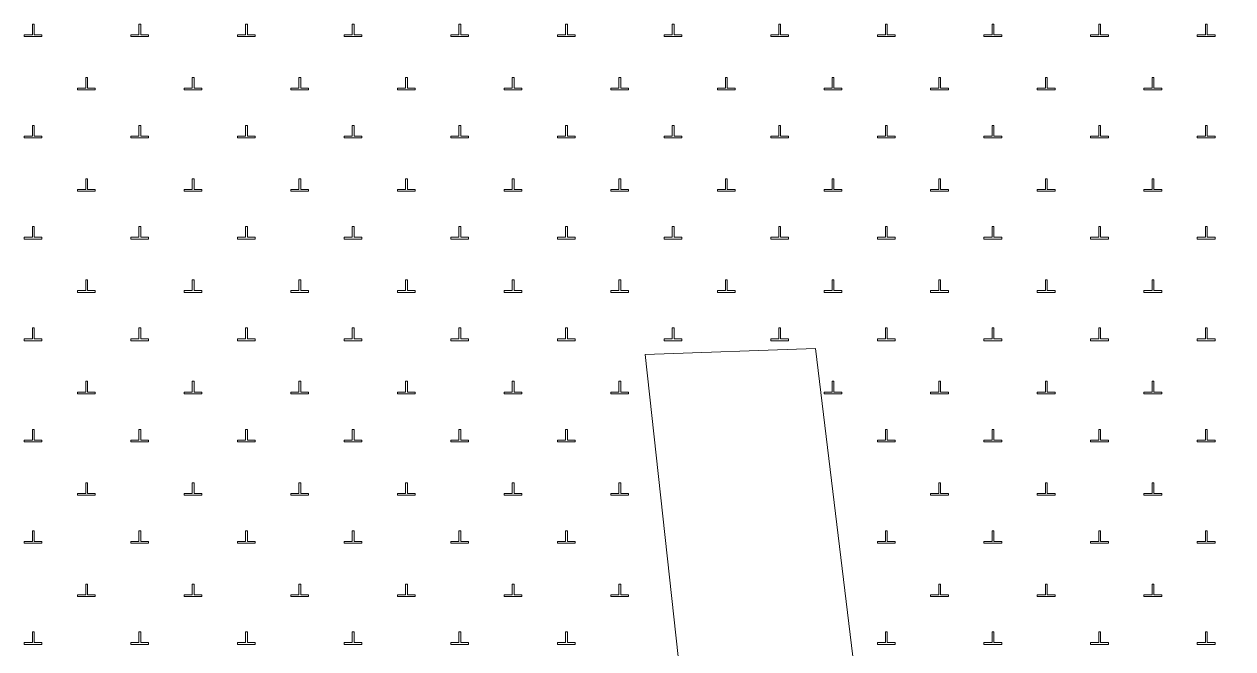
# Model space of a CAD drawing. Header units: metres. Extents: x 551390 to 552118, y 1837759 to 1838646.
# Drawn here: x 551885.41 to 551919.41, y 1838434.8 to 1838452.39 of the extents above; entities that cross this region are included whole.
import ezdxf

# ---------------------------------------------------------------- set-up
doc = ezdxf.new("R2010")
doc.units = ezdxf.units.M
doc.header["$LTSCALE"] = 0.8
doc.layers.add('19', color=7, linetype='Continuous', lineweight=13)
doc.layers.add('23', color=7, linetype='Continuous', lineweight=13)

msp = doc.modelspace()

# ---------------------------------------------------------------- linework, layer by layer
at = {"layer": '19'}
for points in [[(551885.41, 1838452.04), (551885.91, 1838452.04), (551885.91, 1838452.09), (551885.69, 1838452.09), (551885.69, 1838452.39), (551885.64, 1838452.39), (551885.64, 1838452.09), (551885.41, 1838452.09)], [(551888.41, 1838452.04), (551888.91, 1838452.04), (551888.91, 1838452.09), (551888.69, 1838452.09), (551888.69, 1838452.39), (551888.64, 1838452.39), (551888.64, 1838452.09), (551888.41, 1838452.09)], [(551891.41, 1838452.04), (551891.91, 1838452.04), (551891.91, 1838452.09), (551891.69, 1838452.09), (551891.69, 1838452.39), (551891.64, 1838452.39), (551891.64, 1838452.09), (551891.41, 1838452.09)], [(551894.41, 1838452.04), (551894.91, 1838452.04), (551894.91, 1838452.09), (551894.69, 1838452.09), (551894.69, 1838452.39), (551894.64, 1838452.39), (551894.64, 1838452.09), (551894.41, 1838452.09)], [(551897.41, 1838452.04), (551897.91, 1838452.04), (551897.91, 1838452.09), (551897.69, 1838452.09), (551897.69, 1838452.39), (551897.64, 1838452.39), (551897.64, 1838452.09), (551897.41, 1838452.09)], [(551900.41, 1838452.04), (551900.91, 1838452.04), (551900.91, 1838452.09), (551900.69, 1838452.09), (551900.69, 1838452.39), (551900.64, 1838452.39), (551900.64, 1838452.09), (551900.41, 1838452.09)], [(551903.41, 1838452.04), (551903.91, 1838452.04), (551903.91, 1838452.09), (551903.69, 1838452.09), (551903.69, 1838452.39), (551903.64, 1838452.39), (551903.64, 1838452.09), (551903.41, 1838452.09)], [(551906.41, 1838452.04), (551906.91, 1838452.04), (551906.91, 1838452.09), (551906.69, 1838452.09), (551906.69, 1838452.39), (551906.64, 1838452.39), (551906.64, 1838452.09), (551906.41, 1838452.09)], [(551909.41, 1838452.04), (551909.91, 1838452.04), (551909.91, 1838452.09), (551909.69, 1838452.09), (551909.69, 1838452.39), (551909.64, 1838452.39), (551909.64, 1838452.09), (551909.41, 1838452.09)], [(551912.41, 1838452.04), (551912.91, 1838452.04), (551912.91, 1838452.09), (551912.69, 1838452.09), (551912.69, 1838452.39), (551912.64, 1838452.39), (551912.64, 1838452.09), (551912.41, 1838452.09)], [(551915.41, 1838452.04), (551915.91, 1838452.04), (551915.91, 1838452.09), (551915.69, 1838452.09), (551915.69, 1838452.39), (551915.64, 1838452.39), (551915.64, 1838452.09), (551915.41, 1838452.09)], [(551918.41, 1838452.04), (551918.91, 1838452.04), (551918.91, 1838452.09), (551918.69, 1838452.09), (551918.69, 1838452.39), (551918.64, 1838452.39), (551918.64, 1838452.09), (551918.41, 1838452.09)], [(551886.91, 1838450.54), (551887.41, 1838450.54), (551887.41, 1838450.59), (551887.19, 1838450.59), (551887.19, 1838450.89), (551887.14, 1838450.89), (551887.14, 1838450.59), (551886.91, 1838450.59)], [(551889.91, 1838450.54), (551890.41, 1838450.54), (551890.41, 1838450.59), (551890.19, 1838450.59), (551890.19, 1838450.89), (551890.14, 1838450.89), (551890.14, 1838450.59), (551889.91, 1838450.59)], [(551892.91, 1838450.54), (551893.41, 1838450.54), (551893.41, 1838450.59), (551893.19, 1838450.59), (551893.19, 1838450.89), (551893.14, 1838450.89), (551893.14, 1838450.59), (551892.91, 1838450.59)], [(551895.91, 1838450.54), (551896.41, 1838450.54), (551896.41, 1838450.59), (551896.19, 1838450.59), (551896.19, 1838450.89), (551896.14, 1838450.89), (551896.14, 1838450.59), (551895.91, 1838450.59)], [(551898.91, 1838450.54), (551899.41, 1838450.54), (551899.41, 1838450.59), (551899.19, 1838450.59), (551899.19, 1838450.89), (551899.14, 1838450.89), (551899.14, 1838450.59), (551898.91, 1838450.59)], [(551901.91, 1838450.54), (551902.41, 1838450.54), (551902.41, 1838450.59), (551902.19, 1838450.59), (551902.19, 1838450.89), (551902.14, 1838450.89), (551902.14, 1838450.59), (551901.91, 1838450.59)], [(551904.91, 1838450.54), (551905.41, 1838450.54), (551905.41, 1838450.59), (551905.19, 1838450.59), (551905.19, 1838450.89), (551905.14, 1838450.89), (551905.14, 1838450.59), (551904.91, 1838450.59)], [(551907.91, 1838450.54), (551908.41, 1838450.54), (551908.41, 1838450.59), (551908.19, 1838450.59), (551908.19, 1838450.89), (551908.14, 1838450.89), (551908.14, 1838450.59), (551907.91, 1838450.59)], [(551910.91, 1838450.54), (551911.41, 1838450.54), (551911.41, 1838450.59), (551911.19, 1838450.59), (551911.19, 1838450.89), (551911.14, 1838450.89), (551911.14, 1838450.59), (551910.91, 1838450.59)], [(551913.91, 1838450.54), (551914.41, 1838450.54), (551914.41, 1838450.59), (551914.19, 1838450.59), (551914.19, 1838450.89), (551914.14, 1838450.89), (551914.14, 1838450.59), (551913.91, 1838450.59)], [(551916.91, 1838450.54), (551917.41, 1838450.54), (551917.41, 1838450.59), (551917.19, 1838450.59), (551917.19, 1838450.89), (551917.14, 1838450.89), (551917.14, 1838450.59), (551916.91, 1838450.59)], [(551885.41, 1838449.19), (551885.91, 1838449.19), (551885.91, 1838449.24), (551885.69, 1838449.24), (551885.69, 1838449.54), (551885.64, 1838449.54), (551885.64, 1838449.24), (551885.41, 1838449.24)], [(551888.41, 1838449.19), (551888.91, 1838449.19), (551888.91, 1838449.24), (551888.69, 1838449.24), (551888.69, 1838449.54), (551888.64, 1838449.54), (551888.64, 1838449.24), (551888.41, 1838449.24)], [(551891.41, 1838449.19), (551891.91, 1838449.19), (551891.91, 1838449.24), (551891.69, 1838449.24), (551891.69, 1838449.54), (551891.64, 1838449.54), (551891.64, 1838449.24), (551891.41, 1838449.24)], [(551894.41, 1838449.19), (551894.91, 1838449.19), (551894.91, 1838449.24), (551894.69, 1838449.24), (551894.69, 1838449.54), (551894.64, 1838449.54), (551894.64, 1838449.24), (551894.41, 1838449.24)], [(551897.41, 1838449.19), (551897.91, 1838449.19), (551897.91, 1838449.24), (551897.69, 1838449.24), (551897.69, 1838449.54), (551897.64, 1838449.54), (551897.64, 1838449.24), (551897.41, 1838449.24)], [(551900.41, 1838449.19), (551900.91, 1838449.19), (551900.91, 1838449.24), (551900.69, 1838449.24), (551900.69, 1838449.54), (551900.64, 1838449.54), (551900.64, 1838449.24), (551900.41, 1838449.24)], [(551903.41, 1838449.19), (551903.91, 1838449.19), (551903.91, 1838449.24), (551903.69, 1838449.24), (551903.69, 1838449.54), (551903.64, 1838449.54), (551903.64, 1838449.24), (551903.41, 1838449.24)], [(551906.41, 1838449.19), (551906.91, 1838449.19), (551906.91, 1838449.24), (551906.69, 1838449.24), (551906.69, 1838449.54), (551906.64, 1838449.54), (551906.64, 1838449.24), (551906.41, 1838449.24)], [(551909.41, 1838449.19), (551909.91, 1838449.19), (551909.91, 1838449.24), (551909.69, 1838449.24), (551909.69, 1838449.54), (551909.64, 1838449.54), (551909.64, 1838449.24), (551909.41, 1838449.24)], [(551912.41, 1838449.19), (551912.91, 1838449.19), (551912.91, 1838449.24), (551912.69, 1838449.24), (551912.69, 1838449.54), (551912.64, 1838449.54), (551912.64, 1838449.24), (551912.41, 1838449.24)], [(551915.41, 1838449.19), (551915.91, 1838449.19), (551915.91, 1838449.24), (551915.69, 1838449.24), (551915.69, 1838449.54), (551915.64, 1838449.54), (551915.64, 1838449.24), (551915.41, 1838449.24)], [(551918.41, 1838449.19), (551918.91, 1838449.19), (551918.91, 1838449.24), (551918.69, 1838449.24), (551918.69, 1838449.54), (551918.64, 1838449.54), (551918.64, 1838449.24), (551918.41, 1838449.24)], [(551886.91, 1838447.69), (551887.41, 1838447.69), (551887.41, 1838447.74), (551887.19, 1838447.74), (551887.19, 1838448.04), (551887.14, 1838448.04), (551887.14, 1838447.74), (551886.91, 1838447.74)], [(551889.91, 1838447.69), (551890.41, 1838447.69), (551890.41, 1838447.74), (551890.19, 1838447.74), (551890.19, 1838448.04), (551890.14, 1838448.04), (551890.14, 1838447.74), (551889.91, 1838447.74)], [(551892.91, 1838447.69), (551893.41, 1838447.69), (551893.41, 1838447.74), (551893.19, 1838447.74), (551893.19, 1838448.04), (551893.14, 1838448.04), (551893.14, 1838447.74), (551892.91, 1838447.74)], [(551895.91, 1838447.69), (551896.41, 1838447.69), (551896.41, 1838447.74), (551896.19, 1838447.74), (551896.19, 1838448.04), (551896.14, 1838448.04), (551896.14, 1838447.74), (551895.91, 1838447.74)], [(551898.91, 1838447.69), (551899.41, 1838447.69), (551899.41, 1838447.74), (551899.19, 1838447.74), (551899.19, 1838448.04), (551899.14, 1838448.04), (551899.14, 1838447.74), (551898.91, 1838447.74)], [(551901.91, 1838447.69), (551902.41, 1838447.69), (551902.41, 1838447.74), (551902.19, 1838447.74), (551902.19, 1838448.04), (551902.14, 1838448.04), (551902.14, 1838447.74), (551901.91, 1838447.74)], [(551904.91, 1838447.69), (551905.41, 1838447.69), (551905.41, 1838447.74), (551905.19, 1838447.74), (551905.19, 1838448.04), (551905.14, 1838448.04), (551905.14, 1838447.74), (551904.91, 1838447.74)], [(551907.91, 1838447.69), (551908.41, 1838447.69), (551908.41, 1838447.74), (551908.19, 1838447.74), (551908.19, 1838448.04), (551908.14, 1838448.04), (551908.14, 1838447.74), (551907.91, 1838447.74)], [(551910.91, 1838447.69), (551911.41, 1838447.69), (551911.41, 1838447.74), (551911.19, 1838447.74), (551911.19, 1838448.04), (551911.14, 1838448.04), (551911.14, 1838447.74), (551910.91, 1838447.74)], [(551913.91, 1838447.69), (551914.41, 1838447.69), (551914.41, 1838447.74), (551914.19, 1838447.74), (551914.19, 1838448.04), (551914.14, 1838448.04), (551914.14, 1838447.74), (551913.91, 1838447.74)], [(551916.91, 1838447.69), (551917.41, 1838447.69), (551917.41, 1838447.74), (551917.19, 1838447.74), (551917.19, 1838448.04), (551917.14, 1838448.04), (551917.14, 1838447.74), (551916.91, 1838447.74)], [(551885.41, 1838446.34), (551885.91, 1838446.34), (551885.91, 1838446.39), (551885.69, 1838446.39), (551885.69, 1838446.69), (551885.64, 1838446.69), (551885.64, 1838446.39), (551885.41, 1838446.39)], [(551888.41, 1838446.34), (551888.91, 1838446.34), (551888.91, 1838446.39), (551888.69, 1838446.39), (551888.69, 1838446.69), (551888.64, 1838446.69), (551888.64, 1838446.39), (551888.41, 1838446.39)], [(551891.41, 1838446.34), (551891.91, 1838446.34), (551891.91, 1838446.39), (551891.69, 1838446.39), (551891.69, 1838446.69), (551891.64, 1838446.69), (551891.64, 1838446.39), (551891.41, 1838446.39)], [(551894.41, 1838446.34), (551894.91, 1838446.34), (551894.91, 1838446.39), (551894.69, 1838446.39), (551894.69, 1838446.69), (551894.64, 1838446.69), (551894.64, 1838446.39), (551894.41, 1838446.39)], [(551897.41, 1838446.34), (551897.91, 1838446.34), (551897.91, 1838446.39), (551897.69, 1838446.39), (551897.69, 1838446.69), (551897.64, 1838446.69), (551897.64, 1838446.39), (551897.41, 1838446.39)], [(551900.41, 1838446.34), (551900.91, 1838446.34), (551900.91, 1838446.39), (551900.69, 1838446.39), (551900.69, 1838446.69), (551900.64, 1838446.69), (551900.64, 1838446.39), (551900.41, 1838446.39)], [(551903.41, 1838446.34), (551903.91, 1838446.34), (551903.91, 1838446.39), (551903.69, 1838446.39), (551903.69, 1838446.69), (551903.64, 1838446.69), (551903.64, 1838446.39), (551903.41, 1838446.39)], [(551906.41, 1838446.34), (551906.91, 1838446.34), (551906.91, 1838446.39), (551906.69, 1838446.39), (551906.69, 1838446.69), (551906.64, 1838446.69), (551906.64, 1838446.39), (551906.41, 1838446.39)], [(551909.41, 1838446.34), (551909.91, 1838446.34), (551909.91, 1838446.39), (551909.69, 1838446.39), (551909.69, 1838446.69), (551909.64, 1838446.69), (551909.64, 1838446.39), (551909.41, 1838446.39)], [(551912.41, 1838446.34), (551912.91, 1838446.34), (551912.91, 1838446.39), (551912.69, 1838446.39), (551912.69, 1838446.69), (551912.64, 1838446.69), (551912.64, 1838446.39), (551912.41, 1838446.39)], [(551915.41, 1838446.34), (551915.91, 1838446.34), (551915.91, 1838446.39), (551915.69, 1838446.39), (551915.69, 1838446.69), (551915.64, 1838446.69), (551915.64, 1838446.39), (551915.41, 1838446.39)], [(551918.41, 1838446.34), (551918.91, 1838446.34), (551918.91, 1838446.39), (551918.69, 1838446.39), (551918.69, 1838446.69), (551918.64, 1838446.69), (551918.64, 1838446.39), (551918.41, 1838446.39)], [(551886.91, 1838444.84), (551887.41, 1838444.84), (551887.41, 1838444.89), (551887.19, 1838444.89), (551887.19, 1838445.19), (551887.14, 1838445.19), (551887.14, 1838444.89), (551886.91, 1838444.89)], [(551889.91, 1838444.84), (551890.41, 1838444.84), (551890.41, 1838444.89), (551890.19, 1838444.89), (551890.19, 1838445.19), (551890.14, 1838445.19), (551890.14, 1838444.89), (551889.91, 1838444.89)], [(551892.91, 1838444.84), (551893.41, 1838444.84), (551893.41, 1838444.89), (551893.19, 1838444.89), (551893.19, 1838445.19), (551893.14, 1838445.19), (551893.14, 1838444.89), (551892.91, 1838444.89)], [(551895.91, 1838444.84), (551896.41, 1838444.84), (551896.41, 1838444.89), (551896.19, 1838444.89), (551896.19, 1838445.19), (551896.14, 1838445.19), (551896.14, 1838444.89), (551895.91, 1838444.89)], [(551898.91, 1838444.84), (551899.41, 1838444.84), (551899.41, 1838444.89), (551899.19, 1838444.89), (551899.19, 1838445.19), (551899.14, 1838445.19), (551899.14, 1838444.89), (551898.91, 1838444.89)], [(551901.91, 1838444.84), (551902.41, 1838444.84), (551902.41, 1838444.89), (551902.19, 1838444.89), (551902.19, 1838445.19), (551902.14, 1838445.19), (551902.14, 1838444.89), (551901.91, 1838444.89)], [(551904.91, 1838444.84), (551905.41, 1838444.84), (551905.41, 1838444.89), (551905.19, 1838444.89), (551905.19, 1838445.19), (551905.14, 1838445.19), (551905.14, 1838444.89), (551904.91, 1838444.89)], [(551907.91, 1838444.84), (551908.41, 1838444.84), (551908.41, 1838444.89), (551908.19, 1838444.89), (551908.19, 1838445.19), (551908.14, 1838445.19), (551908.14, 1838444.89), (551907.91, 1838444.89)], [(551910.91, 1838444.84), (551911.41, 1838444.84), (551911.41, 1838444.89), (551911.19, 1838444.89), (551911.19, 1838445.19), (551911.14, 1838445.19), (551911.14, 1838444.89), (551910.91, 1838444.89)], [(551913.91, 1838444.84), (551914.41, 1838444.84), (551914.41, 1838444.89), (551914.19, 1838444.89), (551914.19, 1838445.19), (551914.14, 1838445.19), (551914.14, 1838444.89), (551913.91, 1838444.89)], [(551916.91, 1838444.84), (551917.41, 1838444.84), (551917.41, 1838444.89), (551917.19, 1838444.89), (551917.19, 1838445.19), (551917.14, 1838445.19), (551917.14, 1838444.89), (551916.91, 1838444.89)], [(551885.41, 1838443.48), (551885.91, 1838443.48), (551885.91, 1838443.53), (551885.69, 1838443.53), (551885.69, 1838443.84), (551885.64, 1838443.84), (551885.64, 1838443.53), (551885.41, 1838443.53)], [(551888.41, 1838443.48), (551888.91, 1838443.48), (551888.91, 1838443.53), (551888.69, 1838443.53), (551888.69, 1838443.84), (551888.64, 1838443.84), (551888.64, 1838443.53), (551888.41, 1838443.53)], [(551891.41, 1838443.48), (551891.91, 1838443.48), (551891.91, 1838443.53), (551891.69, 1838443.53), (551891.69, 1838443.84), (551891.64, 1838443.84), (551891.64, 1838443.53), (551891.41, 1838443.53)], [(551894.41, 1838443.48), (551894.91, 1838443.48), (551894.91, 1838443.53), (551894.69, 1838443.53), (551894.69, 1838443.84), (551894.64, 1838443.84), (551894.64, 1838443.53), (551894.41, 1838443.53)], [(551897.41, 1838443.48), (551897.91, 1838443.48), (551897.91, 1838443.53), (551897.69, 1838443.53), (551897.69, 1838443.84), (551897.64, 1838443.84), (551897.64, 1838443.53), (551897.41, 1838443.53)], [(551900.41, 1838443.48), (551900.91, 1838443.48), (551900.91, 1838443.53), (551900.69, 1838443.53), (551900.69, 1838443.84), (551900.64, 1838443.84), (551900.64, 1838443.53), (551900.41, 1838443.53)], [(551903.41, 1838443.48), (551903.91, 1838443.48), (551903.91, 1838443.53), (551903.69, 1838443.53), (551903.69, 1838443.84), (551903.64, 1838443.84), (551903.64, 1838443.53), (551903.41, 1838443.53)], [(551906.41, 1838443.48), (551906.91, 1838443.48), (551906.91, 1838443.53), (551906.69, 1838443.53), (551906.69, 1838443.84), (551906.64, 1838443.84), (551906.64, 1838443.53), (551906.41, 1838443.53)], [(551909.41, 1838443.48), (551909.91, 1838443.48), (551909.91, 1838443.53), (551909.69, 1838443.53), (551909.69, 1838443.84), (551909.64, 1838443.84), (551909.64, 1838443.53), (551909.41, 1838443.53)], [(551912.41, 1838443.48), (551912.91, 1838443.48), (551912.91, 1838443.53), (551912.69, 1838443.53), (551912.69, 1838443.84), (551912.64, 1838443.84), (551912.64, 1838443.53), (551912.41, 1838443.53)], [(551915.41, 1838443.48), (551915.91, 1838443.48), (551915.91, 1838443.53), (551915.69, 1838443.53), (551915.69, 1838443.84), (551915.64, 1838443.84), (551915.64, 1838443.53), (551915.41, 1838443.53)], [(551918.41, 1838443.48), (551918.91, 1838443.48), (551918.91, 1838443.53), (551918.69, 1838443.53), (551918.69, 1838443.84), (551918.64, 1838443.84), (551918.64, 1838443.53), (551918.41, 1838443.53)], [(551886.91, 1838441.98), (551887.41, 1838441.98), (551887.41, 1838442.03), (551887.19, 1838442.03), (551887.19, 1838442.34), (551887.14, 1838442.34), (551887.14, 1838442.03), (551886.91, 1838442.03)], [(551889.91, 1838441.98), (551890.41, 1838441.98), (551890.41, 1838442.03), (551890.19, 1838442.03), (551890.19, 1838442.34), (551890.14, 1838442.34), (551890.14, 1838442.03), (551889.91, 1838442.03)], [(551892.91, 1838441.98), (551893.41, 1838441.98), (551893.41, 1838442.03), (551893.19, 1838442.03), (551893.19, 1838442.34), (551893.14, 1838442.34), (551893.14, 1838442.03), (551892.91, 1838442.03)], [(551895.91, 1838441.98), (551896.41, 1838441.98), (551896.41, 1838442.03), (551896.19, 1838442.03), (551896.19, 1838442.34), (551896.14, 1838442.34), (551896.14, 1838442.03), (551895.91, 1838442.03)], [(551898.91, 1838441.98), (551899.41, 1838441.98), (551899.41, 1838442.03), (551899.19, 1838442.03), (551899.19, 1838442.34), (551899.14, 1838442.34), (551899.14, 1838442.03), (551898.91, 1838442.03)], [(551901.91, 1838441.98), (551902.41, 1838441.98), (551902.41, 1838442.03), (551902.19, 1838442.03), (551902.19, 1838442.34), (551902.14, 1838442.34), (551902.14, 1838442.03), (551901.91, 1838442.03)], [(551907.91, 1838441.98), (551908.41, 1838441.98), (551908.41, 1838442.03), (551908.19, 1838442.03), (551908.19, 1838442.34), (551908.14, 1838442.34), (551908.14, 1838442.03), (551907.91, 1838442.03)], [(551910.91, 1838441.98), (551911.41, 1838441.98), (551911.41, 1838442.03), (551911.19, 1838442.03), (551911.19, 1838442.34), (551911.14, 1838442.34), (551911.14, 1838442.03), (551910.91, 1838442.03)], [(551913.91, 1838441.98), (551914.41, 1838441.98), (551914.41, 1838442.03), (551914.19, 1838442.03), (551914.19, 1838442.34), (551914.14, 1838442.34), (551914.14, 1838442.03), (551913.91, 1838442.03)], [(551916.91, 1838441.98), (551917.41, 1838441.98), (551917.41, 1838442.03), (551917.19, 1838442.03), (551917.19, 1838442.34), (551917.14, 1838442.34), (551917.14, 1838442.03), (551916.91, 1838442.03)], [(551885.41, 1838440.63), (551885.91, 1838440.63), (551885.91, 1838440.68), (551885.69, 1838440.68), (551885.69, 1838440.98), (551885.64, 1838440.98), (551885.64, 1838440.68), (551885.41, 1838440.68)], [(551888.41, 1838440.63), (551888.91, 1838440.63), (551888.91, 1838440.68), (551888.69, 1838440.68), (551888.69, 1838440.98), (551888.64, 1838440.98), (551888.64, 1838440.68), (551888.41, 1838440.68)], [(551891.41, 1838440.63), (551891.91, 1838440.63), (551891.91, 1838440.68), (551891.69, 1838440.68), (551891.69, 1838440.98), (551891.64, 1838440.98), (551891.64, 1838440.68), (551891.41, 1838440.68)], [(551894.41, 1838440.63), (551894.91, 1838440.63), (551894.91, 1838440.68), (551894.69, 1838440.68), (551894.69, 1838440.98), (551894.64, 1838440.98), (551894.64, 1838440.68), (551894.41, 1838440.68)], [(551897.41, 1838440.63), (551897.91, 1838440.63), (551897.91, 1838440.68), (551897.69, 1838440.68), (551897.69, 1838440.98), (551897.64, 1838440.98), (551897.64, 1838440.68), (551897.41, 1838440.68)], [(551900.41, 1838440.63), (551900.91, 1838440.63), (551900.91, 1838440.68), (551900.69, 1838440.68), (551900.69, 1838440.98), (551900.64, 1838440.98), (551900.64, 1838440.68), (551900.41, 1838440.68)], [(551909.41, 1838440.63), (551909.91, 1838440.63), (551909.91, 1838440.68), (551909.69, 1838440.68), (551909.69, 1838440.98), (551909.64, 1838440.98), (551909.64, 1838440.68), (551909.41, 1838440.68)], [(551912.41, 1838440.63), (551912.91, 1838440.63), (551912.91, 1838440.68), (551912.69, 1838440.68), (551912.69, 1838440.98), (551912.64, 1838440.98), (551912.64, 1838440.68), (551912.41, 1838440.68)], [(551915.41, 1838440.63), (551915.91, 1838440.63), (551915.91, 1838440.68), (551915.69, 1838440.68), (551915.69, 1838440.98), (551915.64, 1838440.98), (551915.64, 1838440.68), (551915.41, 1838440.68)], [(551918.41, 1838440.63), (551918.91, 1838440.63), (551918.91, 1838440.68), (551918.69, 1838440.68), (551918.69, 1838440.98), (551918.64, 1838440.98), (551918.64, 1838440.68), (551918.41, 1838440.68)], [(551886.91, 1838439.13), (551887.41, 1838439.13), (551887.41, 1838439.18), (551887.19, 1838439.18), (551887.19, 1838439.48), (551887.14, 1838439.48), (551887.14, 1838439.18), (551886.91, 1838439.18)], [(551889.91, 1838439.13), (551890.41, 1838439.13), (551890.41, 1838439.18), (551890.19, 1838439.18), (551890.19, 1838439.48), (551890.14, 1838439.48), (551890.14, 1838439.18), (551889.91, 1838439.18)], [(551892.91, 1838439.13), (551893.41, 1838439.13), (551893.41, 1838439.18), (551893.19, 1838439.18), (551893.19, 1838439.48), (551893.14, 1838439.48), (551893.14, 1838439.18), (551892.91, 1838439.18)], [(551895.91, 1838439.13), (551896.41, 1838439.13), (551896.41, 1838439.18), (551896.19, 1838439.18), (551896.19, 1838439.48), (551896.14, 1838439.48), (551896.14, 1838439.18), (551895.91, 1838439.18)], [(551898.91, 1838439.13), (551899.41, 1838439.13), (551899.41, 1838439.18), (551899.19, 1838439.18), (551899.19, 1838439.48), (551899.14, 1838439.48), (551899.14, 1838439.18), (551898.91, 1838439.18)], [(551901.91, 1838439.13), (551902.41, 1838439.13), (551902.41, 1838439.18), (551902.19, 1838439.18), (551902.19, 1838439.48), (551902.14, 1838439.48), (551902.14, 1838439.18), (551901.91, 1838439.18)], [(551910.91, 1838439.13), (551911.41, 1838439.13), (551911.41, 1838439.18), (551911.19, 1838439.18), (551911.19, 1838439.48), (551911.14, 1838439.48), (551911.14, 1838439.18), (551910.91, 1838439.18)], [(551913.91, 1838439.13), (551914.41, 1838439.13), (551914.41, 1838439.18), (551914.19, 1838439.18), (551914.19, 1838439.48), (551914.14, 1838439.48), (551914.14, 1838439.18), (551913.91, 1838439.18)], [(551916.91, 1838439.13), (551917.41, 1838439.13), (551917.41, 1838439.18), (551917.19, 1838439.18), (551917.19, 1838439.48), (551917.14, 1838439.48), (551917.14, 1838439.18), (551916.91, 1838439.18)], [(551885.41, 1838437.78), (551885.91, 1838437.78), (551885.91, 1838437.83), (551885.69, 1838437.83), (551885.69, 1838438.13), (551885.64, 1838438.13), (551885.64, 1838437.83), (551885.41, 1838437.83)], [(551888.41, 1838437.78), (551888.91, 1838437.78), (551888.91, 1838437.83), (551888.69, 1838437.83), (551888.69, 1838438.13), (551888.64, 1838438.13), (551888.64, 1838437.83), (551888.41, 1838437.83)], [(551891.41, 1838437.78), (551891.91, 1838437.78), (551891.91, 1838437.83), (551891.69, 1838437.83), (551891.69, 1838438.13), (551891.64, 1838438.13), (551891.64, 1838437.83), (551891.41, 1838437.83)], [(551894.41, 1838437.78), (551894.91, 1838437.78), (551894.91, 1838437.83), (551894.69, 1838437.83), (551894.69, 1838438.13), (551894.64, 1838438.13), (551894.64, 1838437.83), (551894.41, 1838437.83)], [(551897.41, 1838437.78), (551897.91, 1838437.78), (551897.91, 1838437.83), (551897.69, 1838437.83), (551897.69, 1838438.13), (551897.64, 1838438.13), (551897.64, 1838437.83), (551897.41, 1838437.83)], [(551900.41, 1838437.78), (551900.91, 1838437.78), (551900.91, 1838437.83), (551900.69, 1838437.83), (551900.69, 1838438.13), (551900.64, 1838438.13), (551900.64, 1838437.83), (551900.41, 1838437.83)], [(551909.41, 1838437.78), (551909.91, 1838437.78), (551909.91, 1838437.83), (551909.69, 1838437.83), (551909.69, 1838438.13), (551909.64, 1838438.13), (551909.64, 1838437.83), (551909.41, 1838437.83)], [(551912.41, 1838437.78), (551912.91, 1838437.78), (551912.91, 1838437.83), (551912.69, 1838437.83), (551912.69, 1838438.13), (551912.64, 1838438.13), (551912.64, 1838437.83), (551912.41, 1838437.83)], [(551915.41, 1838437.78), (551915.91, 1838437.78), (551915.91, 1838437.83), (551915.69, 1838437.83), (551915.69, 1838438.13), (551915.64, 1838438.13), (551915.64, 1838437.83), (551915.41, 1838437.83)], [(551918.41, 1838437.78), (551918.91, 1838437.78), (551918.91, 1838437.83), (551918.69, 1838437.83), (551918.69, 1838438.13), (551918.64, 1838438.13), (551918.64, 1838437.83), (551918.41, 1838437.83)], [(551886.91, 1838436.28), (551887.41, 1838436.28), (551887.41, 1838436.33), (551887.19, 1838436.33), (551887.19, 1838436.63), (551887.14, 1838436.63), (551887.14, 1838436.33), (551886.91, 1838436.33)], [(551889.91, 1838436.28), (551890.41, 1838436.28), (551890.41, 1838436.33), (551890.19, 1838436.33), (551890.19, 1838436.63), (551890.14, 1838436.63), (551890.14, 1838436.33), (551889.91, 1838436.33)], [(551892.91, 1838436.28), (551893.41, 1838436.28), (551893.41, 1838436.33), (551893.19, 1838436.33), (551893.19, 1838436.63), (551893.14, 1838436.63), (551893.14, 1838436.33), (551892.91, 1838436.33)], [(551895.91, 1838436.28), (551896.41, 1838436.28), (551896.41, 1838436.33), (551896.19, 1838436.33), (551896.19, 1838436.63), (551896.14, 1838436.63), (551896.14, 1838436.33), (551895.91, 1838436.33)], [(551898.91, 1838436.28), (551899.41, 1838436.28), (551899.41, 1838436.33), (551899.19, 1838436.33), (551899.19, 1838436.63), (551899.14, 1838436.63), (551899.14, 1838436.33), (551898.91, 1838436.33)], [(551901.91, 1838436.28), (551902.41, 1838436.28), (551902.41, 1838436.33), (551902.19, 1838436.33), (551902.19, 1838436.63), (551902.14, 1838436.63), (551902.14, 1838436.33), (551901.91, 1838436.33)], [(551910.91, 1838436.28), (551911.41, 1838436.28), (551911.41, 1838436.33), (551911.19, 1838436.33), (551911.19, 1838436.63), (551911.14, 1838436.63), (551911.14, 1838436.33), (551910.91, 1838436.33)], [(551913.91, 1838436.28), (551914.41, 1838436.28), (551914.41, 1838436.33), (551914.19, 1838436.33), (551914.19, 1838436.63), (551914.14, 1838436.63), (551914.14, 1838436.33), (551913.91, 1838436.33)], [(551916.91, 1838436.28), (551917.41, 1838436.28), (551917.41, 1838436.33), (551917.19, 1838436.33), (551917.19, 1838436.63), (551917.14, 1838436.63), (551917.14, 1838436.33), (551916.91, 1838436.33)], [(551885.41, 1838434.93), (551885.91, 1838434.93), (551885.91, 1838434.98), (551885.69, 1838434.98), (551885.69, 1838435.28), (551885.64, 1838435.28), (551885.64, 1838434.98), (551885.41, 1838434.98)], [(551888.41, 1838434.93), (551888.91, 1838434.93), (551888.91, 1838434.98), (551888.69, 1838434.98), (551888.69, 1838435.28), (551888.64, 1838435.28), (551888.64, 1838434.98), (551888.41, 1838434.98)], [(551891.41, 1838434.93), (551891.91, 1838434.93), (551891.91, 1838434.98), (551891.69, 1838434.98), (551891.69, 1838435.28), (551891.64, 1838435.28), (551891.64, 1838434.98), (551891.41, 1838434.98)], [(551894.41, 1838434.93), (551894.91, 1838434.93), (551894.91, 1838434.98), (551894.69, 1838434.98), (551894.69, 1838435.28), (551894.64, 1838435.28), (551894.64, 1838434.98), (551894.41, 1838434.98)], [(551897.41, 1838434.93), (551897.91, 1838434.93), (551897.91, 1838434.98), (551897.69, 1838434.98), (551897.69, 1838435.28), (551897.64, 1838435.28), (551897.64, 1838434.98), (551897.41, 1838434.98)], [(551900.41, 1838434.93), (551900.91, 1838434.93), (551900.91, 1838434.98), (551900.69, 1838434.98), (551900.69, 1838435.28), (551900.64, 1838435.28), (551900.64, 1838434.98), (551900.41, 1838434.98)], [(551909.41, 1838434.93), (551909.91, 1838434.93), (551909.91, 1838434.98), (551909.69, 1838434.98), (551909.69, 1838435.28), (551909.64, 1838435.28), (551909.64, 1838434.98), (551909.41, 1838434.98)], [(551912.41, 1838434.93), (551912.91, 1838434.93), (551912.91, 1838434.98), (551912.69, 1838434.98), (551912.69, 1838435.28), (551912.64, 1838435.28), (551912.64, 1838434.98), (551912.41, 1838434.98)], [(551915.41, 1838434.93), (551915.91, 1838434.93), (551915.91, 1838434.98), (551915.69, 1838434.98), (551915.69, 1838435.28), (551915.64, 1838435.28), (551915.64, 1838434.98), (551915.41, 1838434.98)], [(551918.41, 1838434.93), (551918.91, 1838434.93), (551918.91, 1838434.98), (551918.69, 1838434.98), (551918.69, 1838435.28), (551918.64, 1838435.28), (551918.64, 1838434.98), (551918.41, 1838434.98)]]:
    msp.add_lwpolyline(points, close=True, dxfattribs=at)
at = {"layer": '23'}
msp.add_lwpolyline([(551925.66, 1838399.3), (551912.64, 1838400.42), (551910.68, 1838401.33), (551908.22, 1838402.27), (551905.3, 1838404.25), (551908.05, 1838407.18), (551909.05, 1838409.38), (551910.44, 1838419.4), (551909.21, 1838430.56), (551907.67, 1838443.26), (551902.88, 1838443.09), (551904.37, 1838429.44), (551905.7, 1838419.68), (551905.05, 1838414.64), (551904.23, 1838410.78), (551901.81, 1838407.99), (551896.81, 1838405.91), (551889.05, 1838404.65)], dxfattribs=at)

doc.saveas('drawing.dxf')
